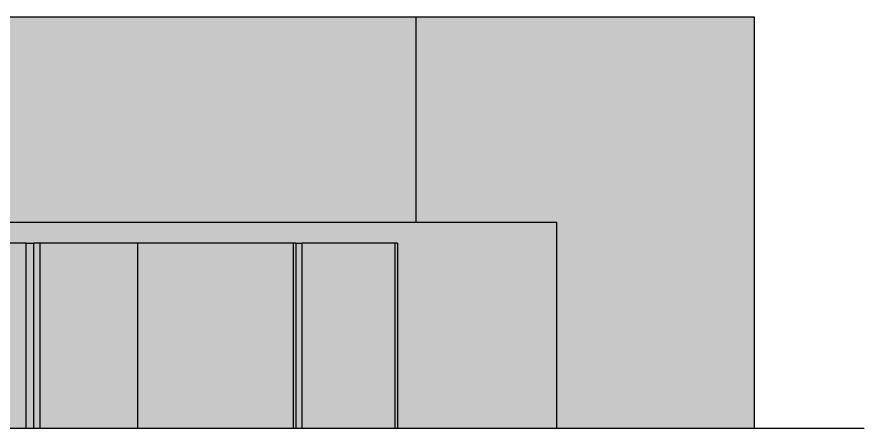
# Model space of a CAD drawing. Header units: millimetres. Extents: x -4534 to 16991, y -2575 to 14176.
# Drawn here: x 2282 to 3517, y -1223 to -623 of the extents above; entities that cross this region are included whole.
import ezdxf

# ---------------------------------------------------------------- set-up
doc = ezdxf.new("R2010")
doc.units = ezdxf.units.MM
for name, color, linetype in [('campitura', 254, 'Continuous'), ('finestre', 140, 'Continuous'), ('MURO', 44, 'Continuous')]:
    doc.layers.add(name, color=color, linetype=linetype)

msp = doc.modelspace()

# ---------------------------------------------------------------- hatches: boundary and pattern name
at = {"layer": 'campitura'}
h = msp.add_hatch(color=256, dxfattribs=at)
h.dxf.hatch_style = 1
h.paths.add_polyline_path([(2141.9, -952.7), (2141.9, -922.7), (1896.9, -922.7), (1891, -928), (1876.1, -952.7)])
h.paths.add_polyline_path([(1817.4, -952.7), (1817.1, -941.6), (1817.4, -930), (1816, -922.7), (1685.4, -922.7), (1685.4, -952.7)])
h.paths.add_polyline_path([(1885.7, -922.7), (1868.2, -922.7), (1866.6, -949)])
h.paths.add_polyline_path([(2155.5, -651.7), (2151.8, -655.7), (2148, -657.1), (2149, -659.5), (2152.8, -663.9), (2154.9, -669.4), (2152.8, -672.2), (2150.8, -668.7), (2149, -669.8), (2148.7, -673.5), (2144.9, -670.8), (2144.6, -667.7), (2142.5, -667.4), (2141.9, -667.6), (2141.9, -675.1), (2148, -677.6), (2141.9, -681.5), (2141.9, -690.3), (2143.2, -691.2), (2141.9, -691.7), (2141.9, -922.7), (2141.9, -952.7), (2294.9, -952.7), (2294.9, -1222.7), (2306, -1222.7), (2306, -952.7), (2688.1, -952.7), (2688.1, -1222.7), (2697.4, -1222.7), (2697.4, -952.7), (2836.7, -952.7), (2836.7, -1222.7), (3068.8, -1222.7), (3068.8, -922.7), (2864, -922.7), (2864, -622.7), (2177.8, -622.7), (2177.5, -627.6), (2180.1, -629.5), (2196.4, -629.5), (2194.9, -634.7), (2182.3, -637.7), (2173.8, -633.2), (2174.9, -637.7), (2179.7, -650.6), (2177.6, -653.3), (2186.5, -661.6), (2188.3, -671.4), (2184.8, -671.1), (2178.5, -667), (2178.5, -670.3), (2181.6, -674.6), (2178.8, -681.5), (2172.8, -677.2), (2170.8, -663.6), (2168.9, -663.3), (2164.8, -653.1), (2163.2, -657.6), (2160.4, -665.7), (2158.5, -668.7), (2155.3, -667)])
h = msp.add_hatch(color=256, dxfattribs=at)
h.dxf.hatch_style = 1
h.paths.add_polyline_path([(3068.8, -1222.7), (3068.8, -952.7), (2836.7, -952.7), (2836.7, -1222.7)])
h.paths.add_polyline_path([(2697.4, -1222.7), (2697.4, -952.7), (2688.1, -952.7), (2688.1, -1222.7)])
h.paths.add_polyline_path([(2688.1, -1222.7), (2688.1, -952.7), (2684.4, -952.7), (2684.4, -1222.7)])
h.paths.add_polyline_path([(2315.3, -1222.7), (2315.3, -952.7), (2306, -952.7), (2306, -1222.7)])
h.paths.add_polyline_path([(2306, -1222.7), (2306, -952.7), (2294.9, -952.7), (2294.9, -1222.7)])
h.paths.add_polyline_path([(2159.6, -1222.7), (2159.6, -952.7), (2141.9, -952.7), (2141.9, -1222.7)])
h = msp.add_hatch(color=256, dxfattribs=at)
h.dxf.hatch_style = 1
h.paths.add_polyline_path([(2836.7, -1222.7), (2836.7, -952.7), (2833, -952.7), (2833, -1222.7)])
at = {"layer": 'finestre'}
h = msp.add_hatch(color=256, dxfattribs=at)
h.dxf.hatch_style = 1
h.paths.add_polyline_path([(2315.3, -952.7), (2315.3, -1222.7), (2457.9, -1222.7), (2457.9, -952.7)])
h.paths.add_polyline_path([(2159.6, -1222.7), (2294.9, -1222.7), (2294.9, -952.7), (2159.6, -952.7)])
h = msp.add_hatch(color=256, dxfattribs=at)
h.dxf.hatch_style = 1
h.paths.add_polyline_path([(2457.9, -1222.7), (2684.4, -1222.7), (2684.4, -952.7), (2457.9, -952.7)])
h = msp.add_hatch(color=256, dxfattribs=at)
h.dxf.hatch_style = 1
h.paths.add_polyline_path([(2697.4, -1222.7), (2833, -1222.7), (2833, -952.7), (2697.4, -952.7)])
at = {"layer": 'MURO'}
h = msp.add_hatch(color=256, dxfattribs=at)
h.dxf.hatch_style = 1
h.paths.add_polyline_path([(2864, -622.7), (2864, -922.7), (3068.8, -922.7), (3068.8, -1222.7), (3356.6, -1222.7), (3356.6, -622.7)])

# ---------------------------------------------------------------- linework, layer by layer
for p, q in [((2864, -922.7), (2864, -622.7)), ((2864, -922.7), (2141.9, -922.7)), ((3068.8, -922.7), (2864, -922.7)), ((3068.8, -1222.7), (3068.8, -922.7)), ((2294.9, -952.7), (1876.1, -952.7)), ((2294.9, -1222.7), (2294.9, -952.7)), ((2294.9, -952.7), (2306, -952.7)), ((2688.1, -952.7), (2306, -952.7)), ((2306, -1222.7), (2306, -952.7)), ((2315.3, -1222.7), (2315.3, -952.7)), ((2457.9, -1222.7), (2457.9, -952.7)), ((2684.4, -952.7), (2684.4, -1222.7)), ((2688.1, -952.7), (2688.1, -1222.7)), ((2688.1, -952.7), (2697.4, -952.7)), ((2836.7, -952.7), (2697.4, -952.7)), ((2697.4, -1222.7), (2697.4, -952.7)), ((2833, -1222.7), (2833, -952.7)), ((2836.7, -952.7), (2836.7, -1222.7)), ((1196.4, -1222.7), (3517, -1222.7))]:
    msp.add_line(p, q)
msp.add_lwpolyline([(2178, -622.7), (3356.6, -622.7), (3356.6, -1222.7)])

doc.saveas('drawing.dxf')
